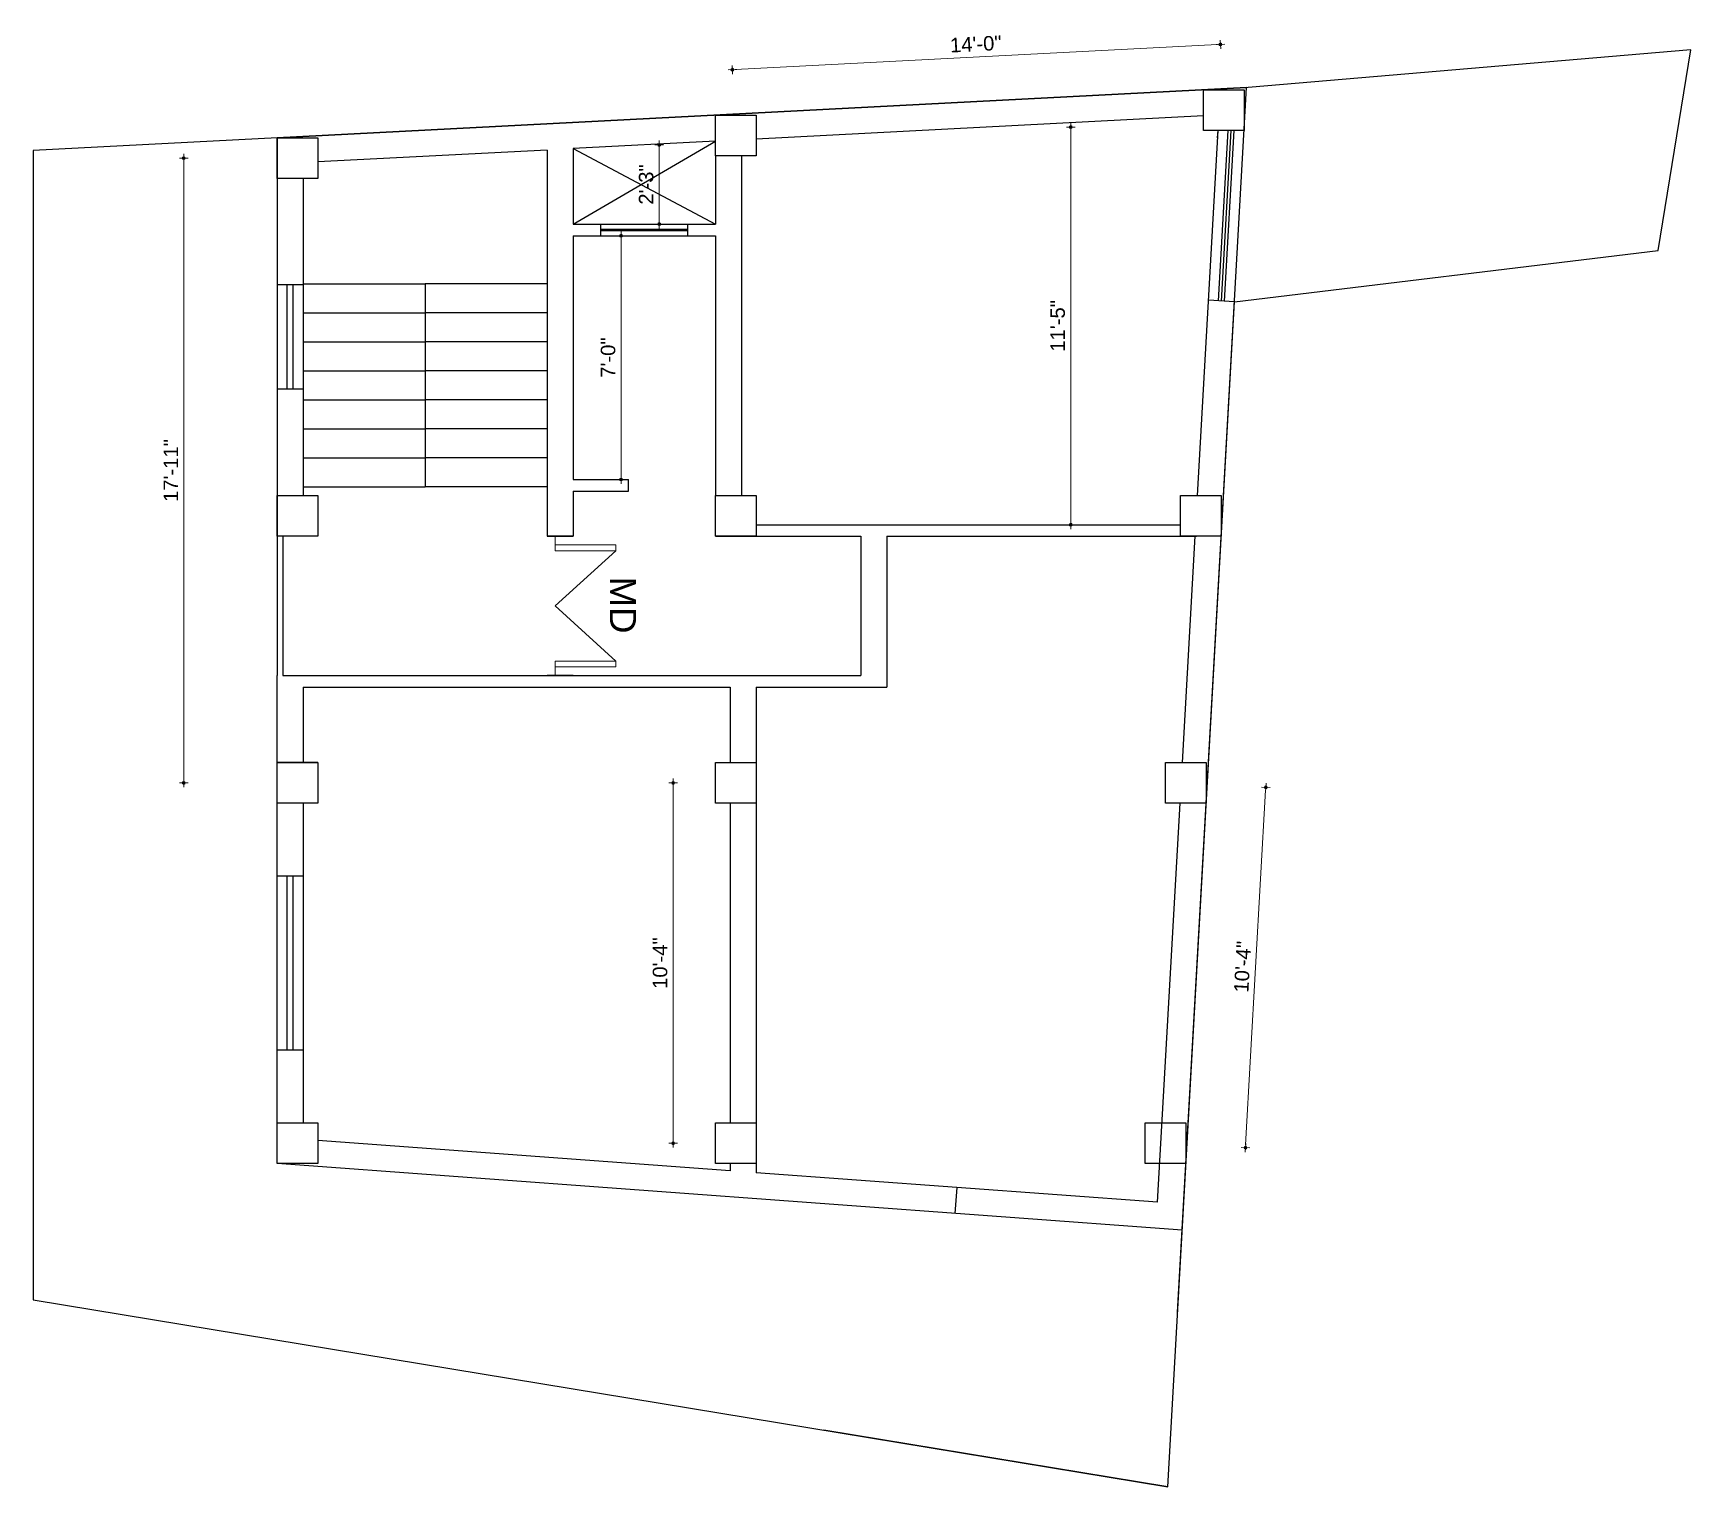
# Model space of a CAD drawing. Header units: inches. Extents: x 24733 to 33939, y -20986 to -10410.
# Drawn here: x 29562 to 30133, y -19602 to -19102 of the extents above; entities that cross this region are included whole.
import ezdxf
from ezdxf.enums import TextEntityAlignment as Align

# ---------------------------------------------------------------- set-up
doc = ezdxf.new("R2010")
doc.units = ezdxf.units.IN
doc.header["$LTSCALE"] = 0.5
doc.header["$MEASUREMENT"] = 0
doc.header["$PDMODE"] = 66
for name, color, linetype, lineweight in [('ELEVATION', 85, 'Continuous', 9), ('hatch', 9, 'Continuous', 0), ('Toilet', 7, 'Continuous', 25)]:
    doc.layers.add(name, color=color, linetype=linetype, lineweight=lineweight)
doc.styles.get("Standard").update_dxf_attribs({"font": 'arial.ttf'})
doc.dimstyles.new('S8', dxfattribs={"dimtxt": 5, "dimasz": 1, "dimexe": 6, "dimexo": 18, "dimgap": 1.9375, "dimtad": 1, "dimdec": 0, "dimzin": 3, "dimdsep": 46, "dimlunit": 4, "dimtxsty": 'Standard', "dimblk": 'dot 2', "dimcen": 12, "dimse1": 1, "dimse2": 1, "dimclrd": 1, "dimclre": 1, "dimclrt": 256, "dimadec": 0, "dimazin": 0, "dimtfac": 0.75, "dimtdec": 0, "dimtix": 1, "dimtmove": 1, "dimatfit": 3, "dimldrblk": 'DOT', "dimfxl": 1, "dimtolj": 1, "dimtzin": 0, "dimlwd": 9, "dimlwe": 9, "dimarcsym": 0})

# ---------------------------------------------------------------- blocks, each defined once
blk = doc.blocks.new('dot1')
at = {"layer": 'hatch'}
h = blk.add_hatch(color=256, dxfattribs=at)
edge = h.paths.add_edge_path()
edge.add_arc((0, 0), 1, 0, 360)
for p, q in [((3, 0), (-3, 0)), ((0, 3), (0, -3))]:
    blk.add_line(p, q, dxfattribs=at)
blk.add_circle((0, 0), 1, dxfattribs=at)
blk = doc.blocks.new('dot 2')
at = {"layer": 'hatch', "xscale": 0.5, "yscale": 0.5, "zscale": 0.5}
blk.add_blockref('dot1', (0, 0), dxfattribs=at)
blk = doc.blocks.new('*D985')
at = {"layer": 'Defpoints', "color": 0, "transparency": 16777216}
for p in [(29890.76, -19133.97), (29890.76, -19270.96), (29919.43, -19270.96)]:
    blk.add_point(p, dxfattribs=at)
at = {"layer": 'Toilet', "color": 1, "lineweight": 9, "transparency": 16777216}
blk.add_line((29919.43, -19134.97), (29919.43, -19269.96), dxfattribs=at)
for p, rotation in [((29919.43, -19133.97), 90), ((29919.43, -19270.96), 270)]:
    blk.add_blockref('dot 2', p, dxfattribs=dict(at, rotation=rotation))
at = {"layer": 'Toilet', "transparency": 16777216, "insert": (29914.94, -19202.47), "char_height": 5, "attachment_point": 5, "rotation": 90}
blk.add_mtext('\\A1;11\'-5"', dxfattribs=at)
blk = doc.blocks.new('_Dot')
at = {"color": 0, "linetype": 'ByBlock', "lineweight": -2}
blk.add_line((-0.5, 0), (-1, 0), dxfattribs=at)
at = {"color": 0, "linetype": 'ByBlock', "const_width": 0.5}
blk.add_lwpolyline([(-0.25, 0, 1), (0.25, 0, 1)], format="xyb", close=True, dxfattribs=at)
blk = doc.blocks.new('*D986')
at = {"layer": 'Defpoints', "color": 0, "transparency": 16777216}
for p in [(29959.09, -19359.92), (29952.09, -19484.09), (29979.6, -19485.64)]:
    blk.add_point(p, dxfattribs=at)
at = {"layer": 'Toilet', "color": 1, "lineweight": 9, "transparency": 16777216}
blk.add_line((29986.54, -19362.47), (29979.66, -19484.65), dxfattribs=at)
for p, rotation in [((29986.6, -19361.47), 86.77451339903702), ((29979.6, -19485.64), 266.7745133990371)]:
    blk.add_blockref('dot 2', p, dxfattribs=dict(at, rotation=rotation))
at = {"layer": 'Toilet', "transparency": 16777216, "insert": (29978.62, -19423.31), "char_height": 5, "attachment_point": 5, "rotation": 86.7745}
blk.add_mtext('\\A1;10\'-4"', dxfattribs=at)
blk = doc.blocks.new('*D987')
at = {"layer": 'Defpoints', "color": 0, "transparency": 16777216}
for p in [(29782.5, -19359.96), (29804.09, -19359.96), (29804.09, -19484.09)]:
    blk.add_point(p, dxfattribs=at)
at = {"layer": 'Toilet', "color": 1, "lineweight": 9, "transparency": 16777216}
blk.add_line((29782.5, -19483.09), (29782.5, -19360.96), dxfattribs=at)
for p, rotation in [((29782.5, -19359.96), 90), ((29782.5, -19484.09), 270)]:
    blk.add_blockref('dot 2', p, dxfattribs=dict(at, rotation=rotation))
at = {"layer": 'Toilet', "transparency": 16777216, "insert": (29778.01, -19422.03), "char_height": 5, "attachment_point": 5, "rotation": 90}
blk.add_mtext('\\A1;10\'-4"', dxfattribs=at)
blk = doc.blocks.new('*D988')
at = {"layer": 'Defpoints', "color": 0, "transparency": 16777216}
for p in [(29772.59, -19140.12), (29772.59, -19167.39), (29777.72, -19167.39)]:
    blk.add_point(p, dxfattribs=at)
at = {"layer": 'Toilet', "color": 1, "lineweight": 9, "transparency": 16777216}
blk.add_line((29777.72, -19141.12), (29777.72, -19166.39), dxfattribs=at)
for p, rotation in [((29777.72, -19140.12), 90), ((29777.72, -19167.39), 270)]:
    blk.add_blockref('dot 2', p, dxfattribs=dict(at, rotation=rotation))
at = {"layer": 'Toilet', "transparency": 16777216, "insert": (29773.22, -19153.75), "char_height": 5, "attachment_point": 5, "rotation": 90}
blk.add_mtext('\\A1;2\'-3"', dxfattribs=at)
blk = doc.blocks.new('*D989')
at = {"layer": 'Defpoints', "color": 0, "transparency": 16777216}
for p in [(29970.98, -19105.47), (29972.15, -19128.09), (29804.09, -19136.83)]:
    blk.add_point(p, dxfattribs=at)
at = {"layer": 'Toilet', "color": 1, "lineweight": 9, "transparency": 16777216}
blk.add_line((29803.91, -19114.16), (29969.98, -19105.52), dxfattribs=at)
for p, rotation in [((29970.98, -19105.47), 2.975964946167132), ((29802.91, -19114.21), 182.9759649461671)]:
    blk.add_blockref('dot 2', p, dxfattribs=dict(at, rotation=rotation))
at = {"layer": 'Toilet', "transparency": 16777216, "insert": (29886.71, -19105.36), "char_height": 5, "attachment_point": 5, "rotation": 2.976}
blk.add_mtext('\\A1;14\'-0"', dxfattribs=at)

msp = doc.modelspace()

# ---------------------------------------------------------------- linework, layer by layer
for p, q in [((29802.09, -19493.58), (29660.09, -19483.1)), ((29957.79, -19514.09), (29646.09, -19491.09)), ((29949.32, -19504.44), (29811.09, -19494.24)), ((29880.21, -19499.34), (29879.54, -19508.32)), ((29958.45, -19505.12), (29958.3, -19505.11))]:
    msp.add_line(p, q)
at = {"layer": 'ELEVATION', "color": 146, "ltscale": 0.25, "true_color": 0x105689}
for p, q in [((29741.81, -19274.96), (29741.81, -19277.96)), ((29741.81, -19277.96), (29762.81, -19277.96)), ((29741.81, -19279.96), (29741.81, -19277.96)), ((29762.81, -19277.96), (29762.81, -19279.96)), ((29762.81, -19279.96), (29741.81, -19279.96)), ((29762.81, -19279.96), (29741.81, -19298.96)), ((29762.81, -19317.96), (29741.81, -19298.96)), ((29762.81, -19317.96), (29741.81, -19317.96)), ((29741.81, -19317.96), (29741.81, -19319.96)), ((29762.81, -19317.96), (29762.81, -19319.96)), ((29741.81, -19322.96), (29741.81, -19319.96)), ((29741.81, -19319.96), (29762.81, -19319.96))]:
    msp.add_line(p, q, dxfattribs=at)
at = {"layer": 'Toilet'}
for p, q in [((29646.09, -19137.68), (29979.98, -19120.32)), ((29956.21, -19542.25), (29979.98, -19120.32)), ((29965.15, -19130.11), (29811.09, -19138.12)), ((29963.04, -19260.96), (29970.14, -19135.09)), ((29969.99, -19137.68), (29970.14, -19135.09)), ((29969.99, -19137.68), (29970.14, -19135.09)), ((29970.33, -19193.84), (29973.64, -19135.09)), ((29971.33, -19193.89), (29974.64, -19135.09)), ((29972.33, -19193.95), (29975.65, -19135.09)), ((29646.09, -19137.68), (29646.09, -19322.96)), ((29739.09, -19141.86), (29660.16, -19145.96)), ((29739.09, -19141.86), (29739.09, -19274.96)), ((29797.09, -19138.84), (29748.09, -19141.39)), ((29748.09, -19167.39), (29797.09, -19138.84)), ((29748.09, -19141.39), (29748.09, -19167.39)), ((29748.09, -19141.39), (29748.09, -19167.39)), ((29748.09, -19141.39), (29797.09, -19167.39)), ((29797.09, -19143.83), (29797.09, -19167.39)), ((29806.09, -19143.83), (29806.09, -19260.96)), ((29655.09, -19151.68), (29655.09, -19260.96)), ((29655.09, -19151.68), (29655.09, -19260.96)), ((29748.09, -19167.39), (29797.09, -19167.39)), ((29757.59, -19171.39), (29757.59, -19167.39)), ((29757.59, -19169.14), (29787.59, -19169.14)), ((29757.59, -19169.64), (29787.59, -19169.64)), ((29787.59, -19171.39), (29787.59, -19167.39)), ((29748.09, -19171.39), (29748.09, -19255.39)), ((29748.09, -19171.39), (29797.09, -19171.39)), ((29797.09, -19171.39), (29797.09, -19260.96)), ((29655.09, -19188.32), (29646.09, -19188.32)), ((29649.59, -19224.32), (29649.59, -19188.32)), ((29651.59, -19224.32), (29651.59, -19188.32)), ((29655.09, -19187.96), (29697.09, -19187.96)), ((29655.09, -19187.96), (29697.09, -19187.96)), ((29697.09, -19187.96), (29697.09, -19257.96)), ((29739.09, -19187.96), (29697.09, -19187.96)), ((29739.09, -19187.96), (29697.09, -19187.96)), ((29655.09, -19197.96), (29697.09, -19197.96)), ((29655.09, -19197.96), (29697.09, -19197.96)), ((29739.09, -19197.96), (29697.09, -19197.96)), ((29739.09, -19197.96), (29697.09, -19197.96)), ((29975.82, -19194.15), (29966.84, -19193.64)), ((29655.09, -19207.96), (29697.09, -19207.96)), ((29655.09, -19207.96), (29697.09, -19207.96)), ((29739.09, -19207.96), (29697.09, -19207.96)), ((29739.09, -19207.96), (29697.09, -19207.96)), ((29655.09, -19217.96), (29697.09, -19217.96)), ((29655.09, -19217.96), (29697.09, -19217.96)), ((29739.09, -19217.96), (29697.09, -19217.96)), ((29739.09, -19217.96), (29697.09, -19217.96)), ((29655.09, -19224.32), (29646.09, -19224.32)), ((29655.09, -19227.96), (29697.09, -19227.96)), ((29655.09, -19227.96), (29697.09, -19227.96)), ((29739.09, -19227.96), (29697.09, -19227.96)), ((29739.09, -19227.96), (29697.09, -19227.96)), ((29655.09, -19237.96), (29697.09, -19237.96)), ((29655.09, -19237.96), (29697.09, -19237.96)), ((29739.09, -19237.96), (29697.09, -19237.96)), ((29739.09, -19237.96), (29697.09, -19237.96)), ((29655.09, -19247.96), (29697.09, -19247.96)), ((29655.09, -19247.96), (29697.09, -19247.96)), ((29739.09, -19247.96), (29697.09, -19247.96)), ((29739.09, -19247.96), (29697.09, -19247.96)), ((29748.09, -19255.39), (29767.09, -19255.39)), ((29767.09, -19259.39), (29767.09, -19255.39)), ((29655.09, -19257.96), (29697.09, -19257.96)), ((29655.09, -19257.96), (29697.09, -19257.96)), ((29739.09, -19257.96), (29697.09, -19257.96)), ((29739.09, -19257.96), (29697.09, -19257.96)), ((29748.09, -19259.39), (29748.09, -19274.96)), ((29748.09, -19259.39), (29767.09, -19259.39)), ((29811.09, -19270.96), (29957.27, -19270.96)), ((29648.09, -19274.96), (29648.09, -19322.96)), ((29739.09, -19274.96), (29748.09, -19274.96)), ((29748.09, -19274.96), (29739.09, -19274.96)), ((29797.09, -19274.96), (29847.09, -19274.96)), ((29847.09, -19274.96), (29847.09, -19322.96)), ((29856.09, -19274.96), (29856.09, -19326.96)), ((29856.09, -19274.96), (29962.68, -19274.96)), ((29957.86, -19352.96), (29962.25, -19274.96)), ((29646.09, -19477.09), (29646.09, -19322.96)), ((29648.09, -19322.96), (29811.09, -19322.96)), ((29748.09, -19322.96), (29739.09, -19322.96)), ((29748.09, -19322.96), (29739.09, -19322.96)), ((29811.09, -19322.96), (29847.09, -19322.96)), ((29655.09, -19326.96), (29655.09, -19352.96)), ((29655.09, -19326.96), (29802.09, -19326.96)), ((29802.09, -19326.96), (29802.09, -19352.96)), ((29811.09, -19326.96), (29811.09, -19494.24)), ((29811.09, -19326.96), (29856.09, -19326.96)), ((29660.16, -19352.96), (29646.09, -19352.96)), ((29952.09, -19352.92), (29952.85, -19352.92)), ((29655.09, -19366.96), (29655.09, -19477.09)), ((29802.09, -19366.96), (29802.09, -19477.09)), ((29949.32, -19504.44), (29957.07, -19366.96)), ((29655.09, -19392.03), (29646.09, -19392.03)), ((29649.59, -19452.03), (29649.59, -19392.03)), ((29651.59, -19452.03), (29651.59, -19392.03)), ((29655.09, -19452.03), (29646.09, -19452.03)), ((29802.09, -19491.09), (29802.09, -19493.58)), ((29952.81, -19602.5), (29834.41, -19582.97))]:
    msp.add_line(p, q, dxfattribs=at)
for points in [[(29975.82, -19194.15), (30121.76, -19176.48), (30132.98, -19107.39), (29980.53, -19120.3), (29562.09, -19142.05), (29562.09, -19538.05), (29952.81, -19602.5)], [(29965.15, -19121.09), (29979.15, -19121.09), (29979.15, -19135.09), (29965.15, -19135.09)], [(29797.09, -19129.83), (29811.09, -19129.83), (29811.09, -19143.83), (29797.09, -19143.83)], [(29646.16, -19137.68), (29660.16, -19137.68), (29660.16, -19151.68), (29646.16, -19151.68)], [(29646.16, -19260.96), (29660.16, -19260.96), (29660.16, -19274.96), (29646.16, -19274.96)], [(29797.09, -19260.96), (29811.09, -19260.96), (29811.09, -19274.96), (29797.09, -19274.96)], [(29957.27, -19260.96), (29971.27, -19260.96), (29971.27, -19274.96), (29957.27, -19274.96)], [(29646.09, -19352.96), (29660.09, -19352.96), (29660.09, -19366.96), (29646.09, -19366.96)], [(29797.09, -19352.96), (29811.09, -19352.96), (29811.09, -19366.96), (29797.09, -19366.96)], [(29952.09, -19352.92), (29966.09, -19352.92), (29966.09, -19366.92), (29952.09, -19366.92)], [(29646.09, -19477.09), (29660.09, -19477.09), (29660.09, -19491.09), (29646.09, -19491.09)], [(29797.09, -19477.09), (29811.09, -19477.09), (29811.09, -19491.09), (29797.09, -19491.09)], [(29945.09, -19477.09), (29959.09, -19477.09), (29959.09, -19491.09), (29945.09, -19491.09)]]:
    msp.add_lwpolyline(points, close=True, dxfattribs=at)
msp.add_lwpolyline([(29956.21, -19542.25), (29979.98, -19120.32), (29646.09, -19137.68)], dxfattribs=at)

# ---------------------------------------------------------------- texts
msp.add_text('MD', height=9.03, rotation=270).set_placement((29765.23, -19298.64), align=Align.MIDDLE_CENTER)

# ---------------------------------------------------------------- dimensions: what is measured, and where the dimension line sits
msp.add_linear_dim(base=(29613.94, -19144.68), p1=(29653.09, -19359.96), p2=(29653.16, -19144.68), angle=90, dimstyle='S8', override={"dimfxl": 2, "dimfxlon": 1, "dimarcsym": 1}).render()
for p1, p2, distance, picture, middle in [((29804.09, -19136.83), (29972.15, -19128.09), 22.65, '*D989', (29886.71, -19105.36)), ((29959.09, -19359.92), (29952.09, -19484.09), 27.56, '*D986', (29978.62, -19423.31))]:
    dim = msp.add_aligned_dim(p1=p1, p2=p2, distance=distance, dimstyle='S8', override={"dimfxl": 2, "dimfxlon": 1, "dimarcsym": 1}, dxfattribs=at)
    dim.commit()
    dim.dimension.update_dxf_attribs({"geometry": picture, "text_midpoint": middle})
for base, p1, p2, picture, middle in [((29919.43, -19270.96), (29890.76, -19133.97), (29890.76, -19270.96), '*D985', (29914.94, -19202.47)), ((29777.72, -19167.39), (29772.59, -19140.12), (29772.59, -19167.39), '*D988', (29773.22, -19153.75)), ((29782.5, -19359.96), (29804.09, -19484.09), (29804.09, -19359.96), '*D987', (29778.01, -19422.03))]:
    dim = msp.add_linear_dim(base=base, p1=p1, p2=p2, angle=90, dimstyle='S8', override={"dimfxl": 2, "dimfxlon": 1, "dimarcsym": 1}, dxfattribs=at)
    dim.commit()
    dim.dimension.update_dxf_attribs({"geometry": picture, "text_midpoint": middle})
msp.add_linear_dim(base=(29764.54, -19171.39), p1=(29748.09, -19255.39), p2=(29748.09, -19171.39), angle=90, dimstyle='S8', override={"dimfxl": 2, "dimfxlon": 1, "dimarcsym": 1}, dxfattribs=at).render()

doc.saveas('drawing.dxf')
